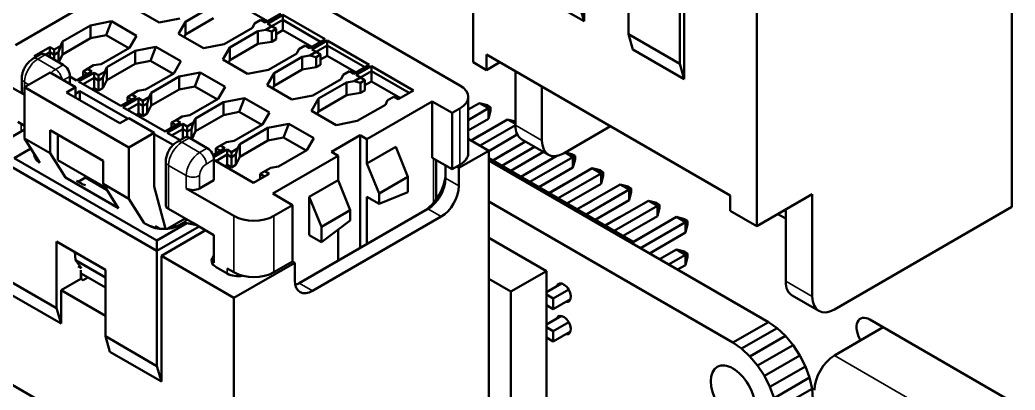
# Model space of a CAD drawing. Header units: millimetres. Extents: x 3137 to 5094, y 789 to 1822.
# Drawn here: x 4167.57 to 4199.33, y 1624.08 to 1635.88 of the extents above; entities that cross this region are included whole.
import ezdxf

# ---------------------------------------------------------------- set-up
doc = ezdxf.new("R2010")
doc.units = ezdxf.units.MM
doc.header["$LTSCALE"] = 1.8
doc.layers.add('외형선(ISO)', color=7, linetype='Continuous', lineweight=50)
doc.layers.add('좁은 외형선(ISO)', color=7, linetype='Continuous', lineweight=35)

msp = doc.modelspace()

# ---------------------------------------------------------------- linework, layer by layer
at = {"layer": '외형선(ISO)'}
for p, q in [((4199.22, 1641.348), (4199.22, 1629.917)), ((4182.038, 1634.53), (4182.038, 1639.429)), ((4188.631, 1634.479), (4188.631, 1638.154)), ((4188.773, 1637.99), (4188.773, 1633.989)), ((4175.108, 1637.551), (4181.613, 1633.795)), ((4186.987, 1635.428), (4186.987, 1637.551)), ((4185.573, 1635.837), (4183.929, 1636.786)), ((4185.573, 1636.898), (4185.573, 1635.837)), ((4191.089, 1629.305), (4191.089, 1636.653)), ((4167.436, 1635.081), (4169.522, 1636.286)), ((4172.011, 1635.796), (4171.219, 1636.253)), ((4172.856, 1635.822), (4173.754, 1636.341)), ((4175.469, 1635.841), (4174.549, 1636.372)), ((4185.573, 1635.837), (4185.432, 1636.327)), ((4169.829, 1635.708), (4170.498, 1635.837)), ((4170.328, 1635.396), (4170.498, 1635.837)), ((4170.498, 1635.837), (4171.29, 1635.379)), ((4172.679, 1635.924), (4172.011, 1635.796)), ((4172.633, 1635.437), (4172.856, 1635.822)), ((4172.856, 1635.414), (4173.754, 1635.933)), ((4172.856, 1635.822), (4172.856, 1635.414)), ((4175.06, 1635.768), (4175.256, 1635.882)), ((4175.256, 1635.882), (4175.398, 1635.8)), ((4175.398, 1635.8), (4175.893, 1636.086)), ((4175.964, 1636.045), (4175.469, 1635.759)), ((4175.964, 1635.882), (4175.61, 1635.678)), ((4177.307, 1635.269), (4175.964, 1636.045)), ((4175.964, 1636.045), (4175.964, 1635.882)), ((4175.964, 1635.882), (4175.964, 1635.555)), ((4177.166, 1635.188), (4175.964, 1635.882)), ((4168.931, 1635.19), (4169.829, 1635.708)), ((4169.829, 1635.708), (4169.829, 1635.3)), ((4174.991, 1635.626), (4174.093, 1635.108)), ((4174.27, 1635.006), (4175.168, 1635.524)), ((4174.991, 1635.626), (4175.06, 1635.768)), ((4175.414, 1635.564), (4175.168, 1635.524)), ((4175.168, 1635.524), (4175.168, 1635.116)), ((4175.61, 1635.678), (4175.414, 1635.564)), ((4175.414, 1635.564), (4175.61, 1635.514)), ((4175.469, 1635.759), (4175.61, 1635.678)), ((4175.61, 1635.678), (4175.751, 1635.596)), ((4175.751, 1635.596), (4175.61, 1635.514)), ((4175.61, 1635.514), (4175.61, 1635.188)), ((4175.751, 1635.596), (4175.751, 1635.269)), ((4175.964, 1635.555), (4175.751, 1635.433)), ((4176.883, 1635.024), (4175.964, 1635.555)), ((4168.931, 1635.19), (4168.863, 1635.048)), ((4168.931, 1634.781), (4169.829, 1635.3)), ((4168.931, 1635.19), (4168.931, 1634.781)), ((4169.829, 1635.3), (4170.328, 1635.396)), ((4170.328, 1635.396), (4171.046, 1634.981)), ((4171.29, 1635.379), (4171.067, 1634.994)), ((4173.425, 1634.979), (4172.633, 1635.437)), ((4172.81, 1635.335), (4172.856, 1635.414)), ((4175.61, 1635.188), (4175.168, 1635.116)), ((4175.751, 1635.269), (4175.61, 1635.188)), ((4176.812, 1634.983), (4177.307, 1635.269)), ((4177.378, 1635.228), (4176.883, 1634.943)), ((4178.721, 1634.453), (4177.378, 1635.228)), ((4177.378, 1635.228), (4177.378, 1635.065)), ((4188.631, 1634.479), (4186.987, 1635.428)), ((4187.129, 1634.939), (4186.987, 1635.428)), ((4168.525, 1635.016), (4168.03, 1634.73)), ((4168.525, 1634.853), (4168.39, 1634.775)), ((4168.666, 1634.934), (4168.525, 1635.016)), ((4168.525, 1635.016), (4168.525, 1634.853)), ((4168.525, 1634.853), (4168.525, 1634.698)), ((4168.666, 1634.771), (4168.525, 1634.853)), ((4168.863, 1635.048), (4168.666, 1634.934)), ((4168.666, 1634.934), (4168.666, 1634.771)), ((4168.808, 1634.853), (4168.666, 1634.771)), ((4168.863, 1635.048), (4168.808, 1634.853)), ((4168.808, 1634.853), (4168.808, 1634.534)), ((4171.067, 1634.994), (4170.169, 1634.475)), ((4170.346, 1634.373), (4171.244, 1634.892)), ((4171.244, 1634.892), (4171.912, 1635.02)), ((4171.244, 1634.892), (4171.244, 1634.483)), ((4171.742, 1634.579), (4171.912, 1635.02)), ((4171.912, 1635.02), (4172.704, 1634.563)), ((4174.093, 1635.108), (4173.425, 1634.979)), ((4174.047, 1634.62), (4174.27, 1635.006)), ((4174.27, 1634.598), (4175.168, 1635.116)), ((4174.27, 1635.006), (4174.27, 1634.598)), ((4176.405, 1634.81), (4176.474, 1634.952)), ((4176.474, 1634.952), (4176.671, 1635.065)), ((4176.671, 1635.065), (4176.812, 1634.983)), ((4177.024, 1634.861), (4176.828, 1634.748)), ((4176.883, 1634.943), (4177.024, 1634.861)), ((4177.378, 1635.065), (4177.024, 1634.861)), ((4177.024, 1634.861), (4177.166, 1634.779)), ((4177.378, 1635.065), (4177.378, 1634.739)), ((4178.58, 1634.371), (4177.378, 1635.065)), ((4188.773, 1633.989), (4187.129, 1634.939)), ((4167.993, 1634.647), (4168.24, 1634.79)), ((4168.03, 1634.73), (4168.083, 1634.699)), ((4168.956, 1634.449), (4168.39, 1634.775)), ((4168.666, 1634.771), (4168.666, 1634.616)), ((4168.931, 1634.781), (4168.811, 1634.533)), ((4171.244, 1634.483), (4171.742, 1634.579)), ((4171.742, 1634.579), (4172.46, 1634.165)), ((4172.704, 1634.563), (4172.481, 1634.177)), ((4174.839, 1634.163), (4174.047, 1634.62)), ((4174.224, 1634.518), (4174.27, 1634.598)), ((4176.405, 1634.81), (4175.507, 1634.292)), ((4175.684, 1634.189), (4176.582, 1634.708)), ((4176.828, 1634.748), (4176.582, 1634.708)), ((4176.582, 1634.708), (4176.582, 1634.3)), ((4176.828, 1634.748), (4177.024, 1634.698)), ((4177.166, 1634.779), (4177.024, 1634.698)), ((4177.024, 1634.698), (4177.024, 1634.371)), ((4177.166, 1634.779), (4177.166, 1634.453)), ((4177.378, 1634.739), (4177.166, 1634.616)), ((4178.297, 1634.208), (4177.378, 1634.739)), ((4182.462, 1634.285), (4182.038, 1634.53)), ((4182.462, 1634.285), (4182.462, 1634.775)), ((4190.24, 1630.285), (4182.462, 1634.775)), ((4182.462, 1634.285), (4182.886, 1634.53)), ((4167.719, 1633.489), (4166.198, 1634.367)), ((4168.532, 1634.204), (4167.719, 1633.734)), ((4168.532, 1634.204), (4169.345, 1633.734)), ((4169.373, 1633.955), (4169.868, 1634.24)), ((4169.727, 1634.322), (4169.585, 1634.24)), ((4169.585, 1634.24), (4169.585, 1634.077)), ((4169.727, 1634.159), (4169.585, 1634.24)), ((4169.727, 1634.322), (4169.923, 1634.436)), ((4169.868, 1634.24), (4169.727, 1634.322)), ((4169.923, 1634.436), (4170.169, 1634.475)), ((4170.277, 1634.231), (4170.08, 1634.118)), ((4170.277, 1634.231), (4170.222, 1634.036)), ((4170.346, 1634.373), (4170.277, 1634.231)), ((4170.346, 1633.965), (4171.244, 1634.483)), ((4170.346, 1634.373), (4170.346, 1633.965)), ((4172.658, 1634.075), (4173.326, 1634.204)), ((4173.156, 1633.763), (4173.326, 1634.204)), ((4173.326, 1634.204), (4174.118, 1633.746)), ((4175.507, 1634.292), (4174.839, 1634.163)), ((4175.684, 1633.781), (4176.582, 1634.3)), ((4177.024, 1634.371), (4176.582, 1634.3)), ((4177.166, 1634.453), (4177.024, 1634.371)), ((4177.888, 1634.135), (4178.085, 1634.249)), ((4178.085, 1634.249), (4178.226, 1634.167)), ((4178.226, 1634.167), (4178.721, 1634.453)), ((4178.792, 1634.412), (4178.297, 1634.126)), ((4178.792, 1634.249), (4178.438, 1634.045)), ((4180.135, 1633.636), (4178.792, 1634.412)), ((4178.792, 1634.412), (4178.792, 1634.249)), ((4179.994, 1633.555), (4178.792, 1634.249)), ((4178.792, 1634.249), (4178.792, 1633.922)), ((4183.381, 1632.53), (4183.381, 1634.245)), ((4188.773, 1633.989), (4188.631, 1634.479)), ((4167.631, 1633.612), (4167.631, 1634.02)), ((4169.168, 1633.836), (4169.168, 1634.081)), ((4169.168, 1634.073), (4169.373, 1633.955)), ((4169.939, 1634.2), (4169.444, 1633.914)), ((4169.444, 1633.914), (4170.787, 1633.138)), ((4169.939, 1634.036), (4169.585, 1633.832)), ((4170.08, 1634.118), (4169.939, 1634.2)), ((4169.939, 1634.2), (4169.939, 1634.036)), ((4169.939, 1634.036), (4169.939, 1633.71)), ((4170.08, 1633.955), (4169.939, 1634.036)), ((4170.08, 1634.118), (4170.08, 1633.955)), ((4170.222, 1634.036), (4170.08, 1633.955)), ((4170.08, 1633.955), (4170.08, 1633.628)), ((4170.222, 1634.036), (4170.222, 1633.71)), ((4170.346, 1633.965), (4170.222, 1633.71)), ((4172.481, 1634.177), (4171.583, 1633.659)), ((4171.76, 1633.557), (4172.658, 1634.075)), ((4172.658, 1634.075), (4172.658, 1633.667)), ((4175.461, 1633.804), (4175.684, 1634.189)), ((4175.684, 1634.189), (4175.684, 1633.781)), ((4177.82, 1633.993), (4176.922, 1633.475)), ((4177.098, 1633.373), (4177.996, 1633.891)), ((4177.82, 1633.993), (4177.888, 1634.135)), ((4178.242, 1633.931), (4177.996, 1633.891)), ((4177.996, 1633.891), (4177.996, 1633.483)), ((4178.438, 1634.045), (4178.242, 1633.931)), ((4178.242, 1633.931), (4178.438, 1633.881)), ((4178.297, 1634.126), (4178.438, 1634.045)), ((4178.438, 1634.045), (4178.58, 1633.963)), ((4178.58, 1633.963), (4178.438, 1633.881)), ((4178.58, 1633.963), (4178.58, 1633.636)), ((4178.792, 1633.922), (4178.58, 1633.8)), ((4179.711, 1633.391), (4178.792, 1633.922)), ((4167.719, 1633.734), (4171.042, 1631.815)), ((4167.719, 1633.734), (4167.719, 1632.101)), ((4169.345, 1633.734), (4169.062, 1633.571)), ((4169.062, 1633.571), (4170.759, 1632.591)), ((4169.345, 1633.408), (4169.345, 1633.734)), ((4169.345, 1633.53), (4169.486, 1633.612)), ((4171.007, 1632.734), (4169.486, 1633.612)), ((4169.486, 1633.612), (4169.486, 1633.326)), ((4169.939, 1633.71), (4169.868, 1633.669)), ((4170.08, 1633.628), (4169.939, 1633.71)), ((4170.222, 1633.71), (4170.08, 1633.628)), ((4171.141, 1633.506), (4171.337, 1633.619)), ((4171.337, 1633.619), (4171.583, 1633.659)), ((4171.76, 1633.148), (4172.658, 1633.667)), ((4172.658, 1633.667), (4173.156, 1633.763)), ((4173.156, 1633.763), (4173.874, 1633.348)), ((4174.118, 1633.746), (4173.895, 1633.361)), ((4176.253, 1633.346), (4175.461, 1633.804)), ((4175.638, 1633.702), (4175.684, 1633.781)), ((4178.438, 1633.881), (4178.438, 1633.555)), ((4178.58, 1633.636), (4178.438, 1633.555)), ((4179.64, 1633.35), (4180.135, 1633.636)), ((4184.23, 1632.04), (4184.23, 1633.755)), ((4170.787, 1633.138), (4171.282, 1633.424)), ((4171.353, 1633.383), (4170.858, 1633.097)), ((4171.141, 1633.506), (4171, 1633.424)), ((4171, 1633.424), (4171, 1633.261)), ((4171.141, 1633.342), (4171, 1633.424)), ((4171.282, 1633.424), (4171.141, 1633.506)), ((4171.495, 1633.302), (4171.353, 1633.383)), ((4171.353, 1633.383), (4171.353, 1633.22)), ((4171.691, 1633.415), (4171.495, 1633.302)), ((4171.495, 1633.302), (4171.495, 1633.138)), ((4171.691, 1633.415), (4171.636, 1633.22)), ((4171.76, 1633.557), (4171.691, 1633.415)), ((4171.76, 1633.557), (4171.76, 1633.148)), ((4173.895, 1633.361), (4172.997, 1632.842)), ((4173.174, 1632.74), (4174.072, 1633.259)), ((4174.072, 1633.259), (4174.74, 1633.387)), ((4174.072, 1633.259), (4174.072, 1632.85)), ((4174.571, 1632.946), (4174.74, 1633.387)), ((4174.74, 1633.387), (4175.532, 1632.93)), ((4176.922, 1633.475), (4176.253, 1633.346)), ((4176.876, 1632.987), (4177.098, 1633.373)), ((4177.098, 1632.965), (4177.996, 1633.483)), ((4177.098, 1633.373), (4177.098, 1632.965)), ((4178.438, 1633.555), (4177.996, 1633.483)), ((4180.729, 1633.285), (4178.643, 1632.081)), ((4179.234, 1633.177), (4179.303, 1633.319)), ((4179.303, 1633.319), (4179.499, 1633.432)), ((4179.499, 1633.432), (4179.64, 1633.35)), ((4181.366, 1632.918), (4180.729, 1633.285)), ((4180.729, 1633.285), (4180.729, 1631.489)), ((4181.877, 1631.632), (4181.877, 1633.428)), ((4170.858, 1633.097), (4172.202, 1632.322)), ((4171.353, 1633.22), (4171, 1633.016)), ((4171.353, 1633.22), (4171.353, 1632.893)), ((4171.495, 1633.138), (4171.353, 1633.22)), ((4171.636, 1633.22), (4171.495, 1633.138)), ((4171.495, 1633.138), (4171.495, 1632.812)), ((4171.636, 1633.22), (4171.636, 1632.893)), ((4171.76, 1633.148), (4171.636, 1632.893)), ((4174.072, 1632.85), (4174.571, 1632.946)), ((4174.571, 1632.946), (4175.288, 1632.532)), ((4177.668, 1632.53), (4176.876, 1632.987)), ((4177.052, 1632.885), (4177.098, 1632.965)), ((4179.234, 1633.177), (4178.336, 1632.659)), ((4181.613, 1633.061), (4181.366, 1632.918)), ((4181.877, 1633.022), (4182.237, 1633.23)), ((4182.524, 1633.064), (4181.877, 1632.69)), ((4182.237, 1633.23), (4182.524, 1633.064)), ((4182.237, 1633.23), (4182.491, 1633.161)), ((4182.491, 1633.161), (4182.592, 1633.103)), ((4182.592, 1633.103), (4182.524, 1633.064)), ((4182.524, 1633.064), (4182.524, 1632.732)), ((4182.524, 1632.732), (4182.592, 1632.987)), ((4182.592, 1632.987), (4182.592, 1633.103)), ((4167.719, 1632.51), (4167.507, 1632.632)), ((4171.042, 1632.754), (4170.759, 1632.591)), ((4171.042, 1632.754), (4171.855, 1632.285)), ((4171.353, 1632.893), (4171.282, 1632.852)), ((4171.495, 1632.812), (4171.353, 1632.893)), ((4171.636, 1632.893), (4171.495, 1632.812)), ((4172.555, 1632.689), (4172.414, 1632.607)), ((4172.555, 1632.689), (4172.752, 1632.803)), ((4172.697, 1632.607), (4172.555, 1632.689)), ((4172.752, 1632.803), (4172.997, 1632.842)), ((4173.174, 1632.74), (4173.105, 1632.598)), ((4173.174, 1632.332), (4174.072, 1632.85)), ((4173.174, 1632.74), (4173.174, 1632.332)), ((4175.532, 1632.93), (4175.309, 1632.544)), ((4178.336, 1632.659), (4177.668, 1632.53)), ((4181.366, 1631.121), (4181.366, 1632.918)), ((4181.877, 1632.359), (4182.524, 1632.732)), ((4181.97, 1632.038), (4183.135, 1632.711)), ((4183.135, 1632.711), (4183.381, 1632.569)), ((4183.135, 1632.711), (4183.381, 1632.645)), ((4167.719, 1632.387), (4167.33, 1632.162)), ((4168.532, 1631.632), (4168.532, 1632.367)), ((4168.532, 1632.367), (4170.229, 1631.387)), ((4172.202, 1632.322), (4172.697, 1632.607)), ((4172.767, 1632.567), (4172.272, 1632.281)), ((4172.414, 1632.607), (4172.414, 1632.444)), ((4172.555, 1632.526), (4172.414, 1632.607)), ((4172.767, 1632.403), (4172.414, 1632.199)), ((4172.909, 1632.485), (4172.767, 1632.567)), ((4172.767, 1632.567), (4172.767, 1632.403)), ((4172.767, 1632.403), (4172.767, 1632.097)), ((4172.909, 1632.322), (4172.767, 1632.403)), ((4173.105, 1632.598), (4172.909, 1632.485)), ((4172.909, 1632.485), (4172.909, 1632.322)), ((4173.05, 1632.403), (4172.909, 1632.322)), ((4172.909, 1632.322), (4172.909, 1632.15)), ((4173.105, 1632.598), (4173.05, 1632.403)), ((4173.05, 1632.403), (4173.05, 1632.085)), ((4173.174, 1632.332), (4173.053, 1632.083)), ((4175.309, 1632.544), (4174.411, 1632.026)), ((4174.588, 1631.924), (4175.486, 1632.442)), ((4175.486, 1632.442), (4176.154, 1632.571)), ((4175.486, 1632.442), (4175.486, 1632.034)), ((4175.985, 1632.13), (4176.154, 1632.571)), ((4176.154, 1632.571), (4176.946, 1632.113)), ((4183.381, 1632.522), (4182.257, 1631.873)), ((4186.422, 1632.489), (4184.937, 1631.632)), ((4167.719, 1632.101), (4168.532, 1631.632)), ((4167.719, 1632.101), (4168.209, 1631.323)), ((4168.779, 1632.224), (4168.779, 1631.407)), ((4171.855, 1632.285), (4171.042, 1631.815)), ((4171.855, 1630.57), (4171.855, 1632.285)), ((4172.46, 1631.895), (4171.855, 1632.244)), ((4172.272, 1632.281), (4172.68, 1632.046)), ((4172.589, 1631.994), (4172.837, 1632.137)), ((4172.987, 1632.122), (4173.552, 1631.795)), ((4173.969, 1631.873), (4174.166, 1631.986)), ((4174.166, 1631.986), (4174.411, 1632.026)), ((4174.588, 1631.515), (4175.486, 1632.034)), ((4175.486, 1632.034), (4175.985, 1632.13)), ((4175.985, 1632.13), (4176.702, 1631.715)), ((4176.946, 1632.113), (4176.724, 1631.728)), ((4178.431, 1632.203), (4177.512, 1631.673)), ((4178.431, 1632.203), (4178.431, 1628.611)), ((4178.643, 1632.081), (4178.431, 1632.203)), ((4178.643, 1631.305), (4178.643, 1632.081)), ((4182.533, 1631.713), (4181.877, 1632.092)), ((4181.969, 1632.039), (4182.236, 1632.193)), ((4182.236, 1632.193), (4182.237, 1632.193)), ((4182.236, 1632.193), (4182.237, 1632.193)), ((4182.533, 1631.7), (4183.422, 1632.213)), ((4182.658, 1631.399), (4183.706, 1632.004)), ((4183.422, 1632.28), (4183.422, 1632.213)), ((4183.422, 1632.213), (4183.433, 1632.254)), ((4184.437, 1631.582), (4183.588, 1632.072)), ((4167.383, 1631.479), (4167.917, 1631.787)), ((4171.042, 1631.815), (4171.042, 1630.182)), ((4173.733, 1631.573), (4174.111, 1631.791)), ((4174.182, 1631.75), (4173.755, 1631.504)), ((4173.969, 1631.873), (4173.828, 1631.791)), ((4173.828, 1631.791), (4173.828, 1631.628)), ((4173.969, 1631.709), (4173.828, 1631.791)), ((4174.111, 1631.791), (4173.969, 1631.873)), ((4174.323, 1631.669), (4174.182, 1631.75)), ((4174.182, 1631.75), (4174.182, 1631.587)), ((4174.519, 1631.782), (4174.323, 1631.669)), ((4174.323, 1631.669), (4174.323, 1631.505)), ((4174.519, 1631.782), (4174.464, 1631.587)), ((4174.588, 1631.924), (4174.519, 1631.782)), ((4174.588, 1631.924), (4174.588, 1631.515)), ((4176.724, 1631.728), (4175.826, 1631.209)), ((4177.512, 1631.673), (4177.724, 1631.55)), ((4179.563, 1631.836), (4178.643, 1631.305)), ((4179.563, 1631.836), (4179.952, 1630.877)), ((4181.578, 1631.162), (4182.533, 1631.713)), ((4182.533, 1631.713), (4182.533, 1620.282)), ((4182.658, 1631.399), (4183.134, 1631.674)), ((4183.994, 1631.838), (4182.946, 1631.233)), ((4183.134, 1631.674), (4183.135, 1631.674)), ((4183.134, 1631.674), (4183.135, 1631.674)), ((4183.233, 1631.067), (4184.281, 1631.672)), ((4171.944, 1628.845), (4167.383, 1631.479)), ((4168.532, 1631.632), (4169.022, 1630.853)), ((4168.779, 1631.407), (4170.31, 1630.524)), ((4170.229, 1630.652), (4170.229, 1631.387)), ((4172.227, 1629.978), (4172.227, 1631.366)), ((4173.764, 1630.774), (4173.764, 1631.428)), ((4173.764, 1631.419), (4175.03, 1630.689)), ((4174.182, 1631.587), (4173.828, 1631.383)), ((4174.323, 1631.505), (4174.182, 1631.587)), ((4174.182, 1631.587), (4174.182, 1631.26)), ((4174.464, 1631.587), (4174.323, 1631.505)), ((4174.323, 1631.505), (4174.323, 1631.179)), ((4174.464, 1631.587), (4174.464, 1631.26)), ((4174.588, 1631.515), (4174.464, 1631.26)), ((4177.724, 1631.55), (4175.638, 1630.346)), ((4177.724, 1631.55), (4177.724, 1630.774)), ((4181.366, 1631.121), (4180.729, 1631.489)), ((4180.853, 1631.418), (4180.853, 1630.157)), ((4182.533, 1631.472), (4187.122, 1628.821)), ((4191.456, 1626.248), (4182.533, 1631.399)), ((4183.556, 1630.88), (4184.704, 1631.543)), ((4185.218, 1631.508), (4183.844, 1630.714)), ((4184.97, 1631.651), (4185.218, 1631.508)), ((4184.984, 1631.659), (4185.186, 1631.605)), ((4185.186, 1631.605), (4185.286, 1631.547)), ((4185.286, 1631.547), (4185.218, 1631.508)), ((4185.218, 1631.508), (4185.218, 1631.176)), ((4185.218, 1631.176), (4185.286, 1631.431)), ((4185.286, 1631.431), (4185.286, 1631.547)), ((4171.944, 1628.519), (4167.1, 1631.315)), ((4174.182, 1631.26), (4174.111, 1631.219)), ((4174.323, 1631.179), (4174.182, 1631.26)), ((4174.464, 1631.26), (4174.323, 1631.179)), ((4175.384, 1631.056), (4175.242, 1630.974)), ((4175.384, 1631.056), (4175.58, 1631.17)), ((4175.525, 1630.974), (4175.384, 1631.056)), ((4175.58, 1631.17), (4175.826, 1631.209)), ((4179.032, 1630.346), (4178.643, 1631.305)), ((4181.154, 1630.836), (4181.154, 1631.244)), ((4181.366, 1631.121), (4181.613, 1631.264)), ((4181.578, 1631.162), (4181.507, 1631.203)), ((4181.578, 1630.591), (4181.578, 1631.162)), ((4183.556, 1630.881), (4184.032, 1631.156)), ((4184.032, 1631.156), (4184.033, 1631.155)), ((4184.032, 1631.156), (4184.033, 1631.155)), ((4184.131, 1630.549), (4185.218, 1631.176)), ((4184.455, 1630.362), (4185.829, 1631.155)), ((4185.829, 1631.155), (4186.116, 1630.989)), ((4185.829, 1631.155), (4186.084, 1631.087)), ((4186.084, 1631.087), (4186.184, 1631.029)), ((4186.184, 1631.029), (4186.116, 1630.989)), ((4186.184, 1630.912), (4186.184, 1631.029)), ((4170.716, 1629.878), (4169.025, 1630.855)), ((4169.378, 1630.753), (4169.59, 1630.63)), ((4169.431, 1630.722), (4169.66, 1630.854)), ((4169.66, 1630.854), (4169.646, 1630.907)), ((4170.353, 1630.454), (4169.66, 1630.854)), ((4173.305, 1630.509), (4173.764, 1630.774)), ((4175.03, 1630.689), (4175.525, 1630.974)), ((4175.384, 1630.893), (4175.242, 1630.974)), ((4175.242, 1630.974), (4175.242, 1630.811)), ((4177.724, 1630.774), (4176.805, 1630.244)), ((4177.724, 1630.774), (4178.113, 1629.815)), ((4179.952, 1630.877), (4179.032, 1630.346)), ((4179.952, 1630.387), (4179.952, 1630.877)), ((4186.116, 1630.989), (4184.742, 1630.196)), ((4186.116, 1630.989), (4186.116, 1630.657)), ((4186.116, 1630.657), (4186.184, 1630.912)), ((4169.661, 1630.61), (4169.59, 1630.63)), ((4170.229, 1630.652), (4170.719, 1629.874)), ((4170.229, 1630.652), (4171.042, 1630.182)), ((4172.209, 1629.264), (4171.855, 1630.57)), ((4174.401, 1629.631), (4172.881, 1630.509)), ((4184.454, 1630.362), (4184.93, 1630.637)), ((4184.93, 1630.637), (4184.931, 1630.637)), ((4184.93, 1630.637), (4184.931, 1630.637)), ((4185.029, 1630.03), (4186.116, 1630.657)), ((4185.353, 1629.843), (4186.727, 1630.636)), ((4187.014, 1630.47), (4185.64, 1629.677)), ((4186.727, 1630.636), (4187.014, 1630.47)), ((4186.727, 1630.636), (4186.982, 1630.568)), ((4186.982, 1630.568), (4187.082, 1630.51)), ((4187.082, 1630.51), (4187.014, 1630.47)), ((4187.014, 1630.47), (4187.014, 1630.139)), ((4187.014, 1630.139), (4187.082, 1630.394)), ((4187.082, 1630.394), (4187.082, 1630.51)), ((4171.042, 1630.182), (4171.532, 1629.404)), ((4176.275, 1629.978), (4175.638, 1630.346)), ((4176.805, 1630.244), (4176.805, 1629.019)), ((4177.194, 1629.284), (4176.805, 1630.244)), ((4178.643, 1628.733), (4178.643, 1630.244)), ((4178.643, 1630.244), (4179.032, 1630.019)), ((4179.032, 1630.019), (4179.952, 1630.387)), ((4179.032, 1630.346), (4179.032, 1630.019)), ((4190.323, 1625.593), (4182.533, 1630.09)), ((4185.352, 1629.843), (4185.828, 1630.118)), ((4185.828, 1630.118), (4185.829, 1630.118)), ((4185.828, 1630.118), (4185.829, 1630.118)), ((4185.927, 1629.511), (4187.014, 1630.139)), ((4186.251, 1629.324), (4187.625, 1630.118)), ((4187.625, 1630.118), (4187.912, 1629.952)), ((4187.625, 1630.118), (4187.88, 1630.049)), ((4190.24, 1629.795), (4190.24, 1630.285)), ((4192.856, 1630.325), (4191.089, 1629.305)), ((4192.856, 1627.059), (4192.856, 1630.325)), ((4172.237, 1629.901), (4172.237, 1629.934)), ((4172.237, 1629.901), (4172.315, 1629.856)), ((4172.315, 1629.856), (4173.093, 1629.407)), ((4176.275, 1629.978), (4175.674, 1629.631)), ((4176.275, 1628.182), (4176.275, 1629.978)), ((4176.487, 1627.488), (4180.588, 1629.856)), ((4178.113, 1629.815), (4177.194, 1629.284)), ((4178.113, 1629.488), (4178.113, 1629.815)), ((4187.912, 1629.952), (4186.538, 1629.158)), ((4187.88, 1630.049), (4187.98, 1629.991)), ((4187.98, 1629.991), (4187.912, 1629.952)), ((4187.912, 1629.952), (4187.912, 1629.62)), ((4187.912, 1629.62), (4187.98, 1629.875)), ((4187.98, 1629.875), (4187.98, 1629.991)), ((4191.089, 1629.305), (4190.24, 1629.795)), ((4192.008, 1627.549), (4192.008, 1629.835)), ((4199.22, 1629.917), (4193.563, 1626.651)), ((4172.845, 1629.55), (4172.295, 1629.232)), ((4172.827, 1629.437), (4172.898, 1629.519)), ((4176.911, 1627.243), (4181.012, 1629.611)), ((4177.194, 1628.794), (4178.113, 1629.488)), ((4186.25, 1629.325), (4186.726, 1629.6)), ((4186.726, 1629.6), (4186.727, 1629.599)), ((4186.726, 1629.6), (4186.727, 1629.599)), ((4186.825, 1628.993), (4187.912, 1629.62)), ((4187.122, 1628.79), (4188.523, 1629.599)), ((4188.523, 1629.599), (4188.778, 1629.531)), ((4188.523, 1629.599), (4188.81, 1629.433)), ((4188.778, 1629.531), (4188.878, 1629.473)), ((4188.878, 1629.473), (4188.81, 1629.433)), ((4188.878, 1629.473), (4188.878, 1629.356)), ((4191.76, 1629.693), (4192.008, 1629.55)), ((4171.659, 1629.334), (4171.535, 1629.406)), ((4171.888, 1629.304), (4172.012, 1629.232)), ((4171.944, 1628.845), (4172.898, 1629.397)), ((4171.944, 1628.519), (4173.287, 1629.295)), ((4172.085, 1628.356), (4173.464, 1629.152)), ((4172.214, 1629.217), (4172.209, 1629.264)), ((4172.827, 1629.437), (4172.649, 1629.334)), ((4172.827, 1629.437), (4172.898, 1629.397)), ((4173.216, 1629.335), (4172.898, 1629.397)), ((4173.764, 1629.019), (4173.093, 1629.407)), ((4173.464, 1629.192), (4173.464, 1629.152)), ((4177.194, 1629.284), (4177.194, 1628.794)), ((4177.724, 1629.195), (4177.724, 1628.202)), ((4188.81, 1629.433), (4187.374, 1628.604)), ((4188.81, 1629.433), (4188.81, 1629.101)), ((4188.81, 1629.101), (4188.878, 1629.356)), ((4168.744, 1626.692), (4168.744, 1628.815)), ((4170.3, 1627.917), (4168.744, 1628.815)), ((4171.944, 1628.519), (4171.944, 1628.845)), ((4173.764, 1629.019), (4173.764, 1628.141)), ((4176.805, 1629.019), (4177.194, 1628.794)), ((4182.533, 1628.937), (4184.371, 1627.876)), ((4187.122, 1628.821), (4187.06, 1628.785)), ((4187.122, 1628.791), (4187.624, 1629.081)), ((4187.122, 1628.821), (4187.122, 1628.75)), ((4187.624, 1629.081), (4187.625, 1629.081)), ((4187.624, 1629.081), (4187.625, 1629.081)), ((4187.661, 1628.438), (4188.81, 1629.101)), ((4171.944, 1624.845), (4171.944, 1628.519)), ((4187.985, 1628.252), (4188.523, 1628.562)), ((4188.523, 1628.562), (4188.777, 1628.494)), ((4188.523, 1628.562), (4188.81, 1628.396)), ((4188.777, 1628.494), (4188.878, 1628.436)), ((4169.344, 1628.224), (4169.319, 1628.483)), ((4170.3, 1627.672), (4169.344, 1628.224)), ((4169.534, 1627.967), (4169.344, 1628.224)), ((4174.401, 1627.019), (4172.085, 1628.356)), ((4172.085, 1628.356), (4172.085, 1624.355)), ((4175.674, 1627.835), (4176.275, 1628.182)), ((4176.345, 1628.141), (4176.275, 1628.182)), ((4188.81, 1628.396), (4188.272, 1628.086)), ((4188.878, 1628.436), (4188.81, 1628.396)), ((4188.81, 1628.396), (4188.81, 1628.064)), ((4188.81, 1628.064), (4188.878, 1628.319)), ((4188.878, 1628.436), (4188.878, 1628.319)), ((4169.429, 1628.028), (4169.534, 1627.967)), ((4169.52, 1627.906), (4169.52, 1627.63)), ((4170.3, 1625.794), (4170.3, 1627.917)), ((4173.835, 1627.998), (4174.189, 1627.794)), ((4174.189, 1627.958), (4174.401, 1627.835)), ((4174.401, 1627.019), (4176.345, 1628.141)), ((4176.345, 1628.141), (4176.345, 1627.57)), ((4183.24, 1627.223), (4184.371, 1627.876)), ((4184.371, 1627.876), (4184.371, 1614.322)), ((4188.559, 1627.92), (4188.81, 1628.064)), ((4168.744, 1626.692), (4167.1, 1627.641)), ((4169.52, 1627.63), (4168.885, 1627.264)), ((4169.522, 1627.794), (4169.52, 1627.797)), ((4169.59, 1627.589), (4169.52, 1627.63)), ((4170.3, 1627.345), (4169.522, 1627.794)), ((4169.53, 1627.623), (4169.522, 1627.794)), ((4169.59, 1627.589), (4169.734, 1627.672)), ((4183.24, 1627.223), (4182.533, 1627.631)), ((4168.885, 1627.264), (4170.3, 1626.447)), ((4168.885, 1627.264), (4168.885, 1626.202)), ((4183.24, 1613.669), (4183.24, 1627.223)), ((4184.371, 1627.202), (4184.852, 1627.48)), ((4185.083, 1627.281), (4184.589, 1626.996)), ((4168.885, 1626.202), (4167.241, 1627.151)), ((4174.401, 1619.67), (4174.401, 1627.019)), ((4184.371, 1627.122), (4184.589, 1626.996)), ((4184.589, 1626.996), (4184.589, 1626.664)), ((4184.589, 1626.664), (4185.14, 1626.982)), ((4193.063, 1626.602), (4192.215, 1627.092)), ((4168.885, 1626.202), (4168.744, 1626.692)), ((4184.371, 1626.791), (4184.589, 1626.664)), ((4184.371, 1626.165), (4184.852, 1626.443)), ((4194.695, 1626.325), (4199.927, 1623.304)), ((4184.371, 1626.085), (4184.589, 1625.959)), ((4185.083, 1626.244), (4184.589, 1625.959)), ((4184.589, 1625.959), (4184.589, 1625.628)), ((4191.456, 1626.248), (4190.323, 1625.593)), ((4191.733, 1626.056), (4190.6, 1625.402)), ((4191.733, 1626.056), (4191.456, 1626.248)), ((4192, 1625.809), (4191.733, 1626.056)), ((4193.563, 1625.181), (4195.119, 1626.08)), ((4171.944, 1624.845), (4170.3, 1625.794)), ((4170.441, 1625.304), (4170.3, 1625.794)), ((4184.371, 1625.754), (4184.589, 1625.628)), ((4184.589, 1625.628), (4185.14, 1625.946)), ((4192, 1625.809), (4190.867, 1625.154)), ((4192.245, 1625.515), (4192, 1625.809)), ((4190.6, 1625.402), (4190.323, 1625.593)), ((4190.867, 1625.154), (4190.6, 1625.402)), ((4192.245, 1625.515), (4191.112, 1624.861)), ((4192.461, 1625.187), (4192.245, 1625.515)), ((4173.552, 1620.65), (4165.774, 1625.141)), ((4172.085, 1624.355), (4170.441, 1625.304)), ((4191.112, 1624.861), (4190.867, 1625.154)), ((4192.461, 1625.187), (4191.328, 1624.533)), ((4192.637, 1624.836), (4192.461, 1625.187)), ((4172.085, 1624.355), (4171.944, 1624.845)), ((4191.328, 1624.533), (4191.112, 1624.861)), ((4192.637, 1624.836), (4191.504, 1624.182)), ((4192.769, 1624.477), (4192.637, 1624.836)), ((4191.504, 1624.182), (4191.328, 1624.533)), ((4192.769, 1624.477), (4191.636, 1623.822)), ((4192.85, 1624.122), (4192.769, 1624.477)), ((4191.636, 1623.822), (4191.504, 1624.182)), ((4192.85, 1624.122), (4191.716, 1623.468)), ((4192.87, 1623.79), (4192.85, 1624.122))]:
    msp.add_line(p, q, dxfattribs=at)
for centre, major_axis, start_param, end_param in [((4168.39, 1634.53), (-0.15, 0.26), 5.497787, 6.283185), ((4168.956, 1634.204), (0.15, -0.26), 0.785398, 2.356194), ((4167.931, 1633.612), (-0.3, 0), 0, 0.785398), ((4180.977, 1633.428), (0.9, 0), 5.497787, 7.068583), ((4184.088, 1632.938), (-0.5, -0.866), 5.497787, 6.283185), ((4172.987, 1631.877), (-0.15, 0.26), 5.497787, 6.283185), ((4184.937, 1632.448), (-0.5, -0.866), 5.497787, 7.068583), ((4173.552, 1631.55), (0.15, -0.26), 0.785398, 2.356194), ((4168.724, 1631.6), (-0.7, 0), 6.244873, 7.019039), ((4180.977, 1631.632), (0.9, 0), 5.497787, 6.283185), ((4180.447, 1630.591), (-0.5, -0.866), 0.785398, 2.356194), ((4180.588, 1630.509), (-0.4, -0.693), 0.785398, 2.356194), ((4173.093, 1630.632), (-0.3, 0), 0.785398, 2.356194), ((4181.012, 1630.264), (0.4, 0.693), 3.926991, 5.497787), ((4172.527, 1629.978), (-0.3, 0), 0, 0.261799), ((4175.037, 1629.999), (0.9, 0), 3.926991, 5.497787), ((4172.154, 1629.62), (-0.7, 0), 0.785398, 2.356194), ((4172.154, 1629.314), (-0.2, 0), 0.785398, 0.919978), ((4172.154, 1629.314), (-0.2, 0), 2.221614, 2.356194), ((4174.189, 1628.202), (-0.5, 0), 5.725586, 7.068583), ((4174.542, 1627.998), (0.5, 0), 3.926991, 5.014964), ((4175.037, 1628.202), (-0.9, 0), 0.785398, 2.356194), ((4176.911, 1627.896), (-0.4, -0.693), 5.497787, 7.068583), ((4192.715, 1627.958), (-0.5, -0.866), 5.497787, 6.283185), ((4176.487, 1628.141), (-0.4, -0.693), 0.55899, 0.785398), ((4184.92, 1627.187), (0.163, -0.281), 5.796125, 9.909717), ((4193.563, 1627.468), (-0.5, -0.866), 5.497787, 7.068583), ((4184.92, 1626.15), (0.163, -0.281), 5.796125, 9.909717), ((4194.695, 1625.835), (-0.3, 0.52), 5.497787, 7.853982), ((4193.563, 1624.447), (0.45, 0.779), 0.785398, 2.356194)]:
    msp.add_ellipse(centre, major_axis=major_axis, ratio=0.57735, start_param=start_param, end_param=end_param, dxfattribs=at)
msp.add_ellipse((4190.323, 1623.953), major_axis=(0.5, -0.866), ratio=0.57735, dxfattribs=at)
for points in [[(4167.993, 1634.647), (4167.947, 1634.621), (4167.907, 1634.589), (4167.834, 1634.52), (4167.802, 1634.482), (4167.745, 1634.401), (4167.72, 1634.358), (4167.678, 1634.268), (4167.661, 1634.221), (4167.638, 1634.123), (4167.631, 1634.073), (4167.631, 1634.02)], [(4172.589, 1631.994), (4172.543, 1631.967), (4172.503, 1631.936), (4172.43, 1631.867), (4172.398, 1631.829), (4172.341, 1631.748), (4172.316, 1631.705), (4172.274, 1631.614), (4172.258, 1631.567), (4172.234, 1631.47), (4172.227, 1631.419), (4172.227, 1631.366)]]:
    msp.add_open_spline(points, degree=3, knots=[0, 0, 0, 0, 0.314159, 0.314159, 0.628319, 0.628319, 0.942478, 0.942478, 1.256637, 1.256637, 1.570796, 1.570796, 1.570796, 1.570796], dxfattribs=at)
at = {"layer": '좁은 외형선(ISO)'}
for p, q in [((4168.143, 1634.632), (4168.39, 1634.775)), ((4168.709, 1634.306), (4168.143, 1634.632)), ((4168.956, 1634.449), (4168.709, 1634.306)), ((4167.86, 1633.816), (4167.719, 1633.898)), ((4167.719, 1633.734), (4167.719, 1633.898)), ((4169.168, 1634.081), (4168.956, 1633.959)), ((4181.613, 1631.264), (4181.613, 1633.061)), ((4167.613, 1632.326), (4167.613, 1632.571)), ((4184.23, 1632.04), (4183.381, 1632.53)), ((4172.739, 1631.979), (4172.987, 1632.122)), ((4172.739, 1631.979), (4173.305, 1631.652)), ((4173.552, 1631.795), (4173.305, 1631.652)), ((4173.764, 1631.428), (4173.517, 1631.285)), ((4180.765, 1631.468), (4180.765, 1630.045)), ((4172.315, 1631.244), (4172.881, 1630.917)), ((4172.315, 1629.856), (4172.315, 1631.244)), ((4172.881, 1630.917), (4172.881, 1630.509)), ((4173.305, 1630.917), (4173.305, 1630.509)), ((4181.578, 1630.591), (4181.154, 1630.836)), ((4181.012, 1629.611), (4180.588, 1629.856)), ((4174.401, 1629.631), (4174.401, 1627.835)), ((4175.674, 1629.631), (4175.674, 1627.835)), ((4171.659, 1629.334), (4172.012, 1629.232)), ((4172.649, 1629.334), (4172.295, 1629.232)), ((4174.189, 1627.794), (4174.189, 1627.958)), ((4174.613, 1627.713), (4174.613, 1627.744)), ((4192.856, 1627.059), (4192.008, 1627.549)), ((4176.911, 1627.243), (4176.487, 1627.488)), ((4193.563, 1625.181), (4197.806, 1622.732))]:
    msp.add_line(p, q, dxfattribs=at)
for centre, major_axis, start_param, end_param in [((4168.143, 1634.142), (0.3, 0.52), 0.785398, 2.356194), ((4168.143, 1634.387), (-0.15, 0.26), 5.497787, 6.283185), ((4168.709, 1633.816), (-0.3, -0.52), 3.926991, 4.287215), ((4168.709, 1634.061), (-0.15, 0.26), 4.094439, 5.497787), ((4167.931, 1634.02), (-0.3, 0), 0, 0.785398), ((4172.739, 1631.734), (-0.15, 0.26), 5.497787, 6.283185), ((4172.739, 1631.489), (0.3, 0.52), 0.785398, 2.356194), ((4172.527, 1631.366), (-0.3, 0), 0, 0.785398), ((4173.305, 1631.162), (-0.3, -0.52), 3.926991, 5.497787), ((4173.305, 1631.407), (-0.15, 0.26), 3.926991, 5.497787), ((4173.517, 1631.04), (-0.15, -0.26), 3.926991, 5.497787), ((4173.093, 1631.04), (-0.3, 0), 0.785398, 2.356195)]:
    msp.add_ellipse(centre, major_axis=major_axis, ratio=0.57735, start_param=start_param, end_param=end_param, dxfattribs=at)

doc.saveas('drawing.dxf')
